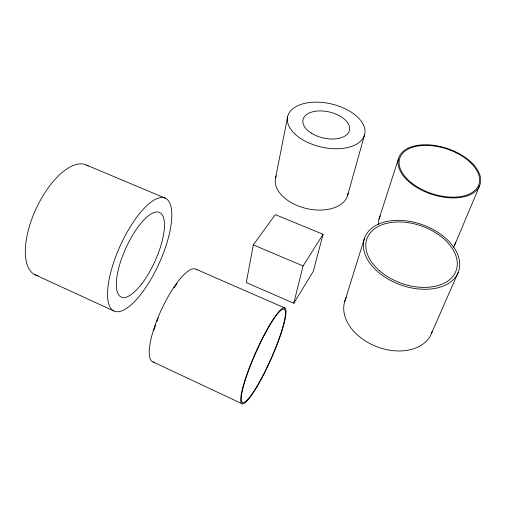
<?xml version="1.0" encoding="UTF-8"?>
<svg xmlns="http://www.w3.org/2000/svg" width="506" height="506" viewBox="0 0 506 506"><rect width="100%" height="100%" fill="white"/><g stroke="black" fill="none" stroke-linecap="round" stroke-linejoin="round"><path stroke-width="0.76" d="M253.316 244.898L246.295 282.614L293.777 303.239L313.322 271.298L323.075 234.303L275.283 214.62L253.316 244.898L303.1 265.947L323.075 234.303M275.593 177.935L287.655 116.595M293.777 303.239L303.1 265.947M347.66 195.284L364.541 134.868A39.519 22.131 12.9 0 0 312.12 102.294A39.519 22.131 12.9 0 0 301.835 139.245A39.519 22.131 12.9 0 0 364.541 134.868M344.719 301.481L364.257 238.99M378.975 219.174L398.545 158.454M454.477 245.619L479.606 185.759A42.795 24.18 18.2 0 0 427.431 144.792A42.795 24.18 18.2 0 0 411.017 183.438A42.795 24.18 18.2 0 0 479.606 185.759M431.447 333.498L458.202 272.361A49.866 31.992 19.6 0 0 398.545 220.35A49.866 31.992 19.6 0 0 377.843 271.779A49.866 31.992 19.6 0 0 458.202 272.361M86.564 165.108L165.563 198.308A61.985 21.347 -65.6 0 1 143.23 291.133A61.985 21.347 -65.6 0 1 110.219 274.416A61.985 21.347 -65.6 0 1 165.563 198.308M196.056 269.249L284.891 308.053A52.434 8.368 -66 0 1 258.718 383.763A52.434 8.368 -66 0 1 246.447 375.692A52.434 8.368 -66 0 1 284.891 308.053M35.034 274.752L113.882 310.981M153.09 361.999L242.222 403.801M154.109 362.207A51.125 14.079 -65.1 0 1 161.389 309.754A51.125 14.079 -65.1 0 1 196.872 269.856M153.868 330.273A49.79 13.713 -65.1 0 1 155.627 324.966M156.866 321.576A49.79 13.713 -65.1 0 1 158.207 318.141M174.032 287.882A49.79 13.713 -65.1 0 1 176.942 283.758M38.127 275.764A60.575 27.096 -65 0 1 35.762 209.465A60.575 27.096 -65 0 1 88.221 166.088M455.482 242.184A40.025 24.87 19.1 0 1 453.68 247.232M378.368 224.525A40.025 24.87 19.1 0 1 380.341 215.923M432.206 331.297A46.248 32.321 21 0 1 376.122 346.439A46.248 32.321 21 0 1 346.49 297.269M348.084 193.134A37.071 22.852 13.1 0 1 306.098 208.447A37.071 22.852 13.1 0 1 276.238 175.848M258.908 382.966A51.068 8.153 -66 0 0 284.347 309.28A51.068 8.153 -66 0 0 246.903 375.237A51.068 8.153 -66 0 0 258.908 382.966M141.762 283.803A46.432 15.971 -65.6 0 0 160.484 213.013A46.432 15.971 -65.6 0 0 118.866 267.472A46.432 15.971 -65.6 0 0 141.762 283.803M411.726 183.052A41.682 23.554 18.2 0 0 478.549 185.354A41.682 23.554 18.2 0 0 427.772 145.437A41.682 23.554 18.2 0 0 411.726 183.052M379.481 270.71A47.336 30.366 19.6 0 0 455.811 271.393A47.336 30.366 19.6 0 0 399.297 221.957A47.336 30.366 19.6 0 0 379.481 270.71M311.304 133.122A23.845 13.352 12.9 0 0 349.349 130.826A23.845 13.352 12.9 0 0 318.078 110.972A23.845 13.352 12.9 0 0 311.304 133.122"/></g></svg>
